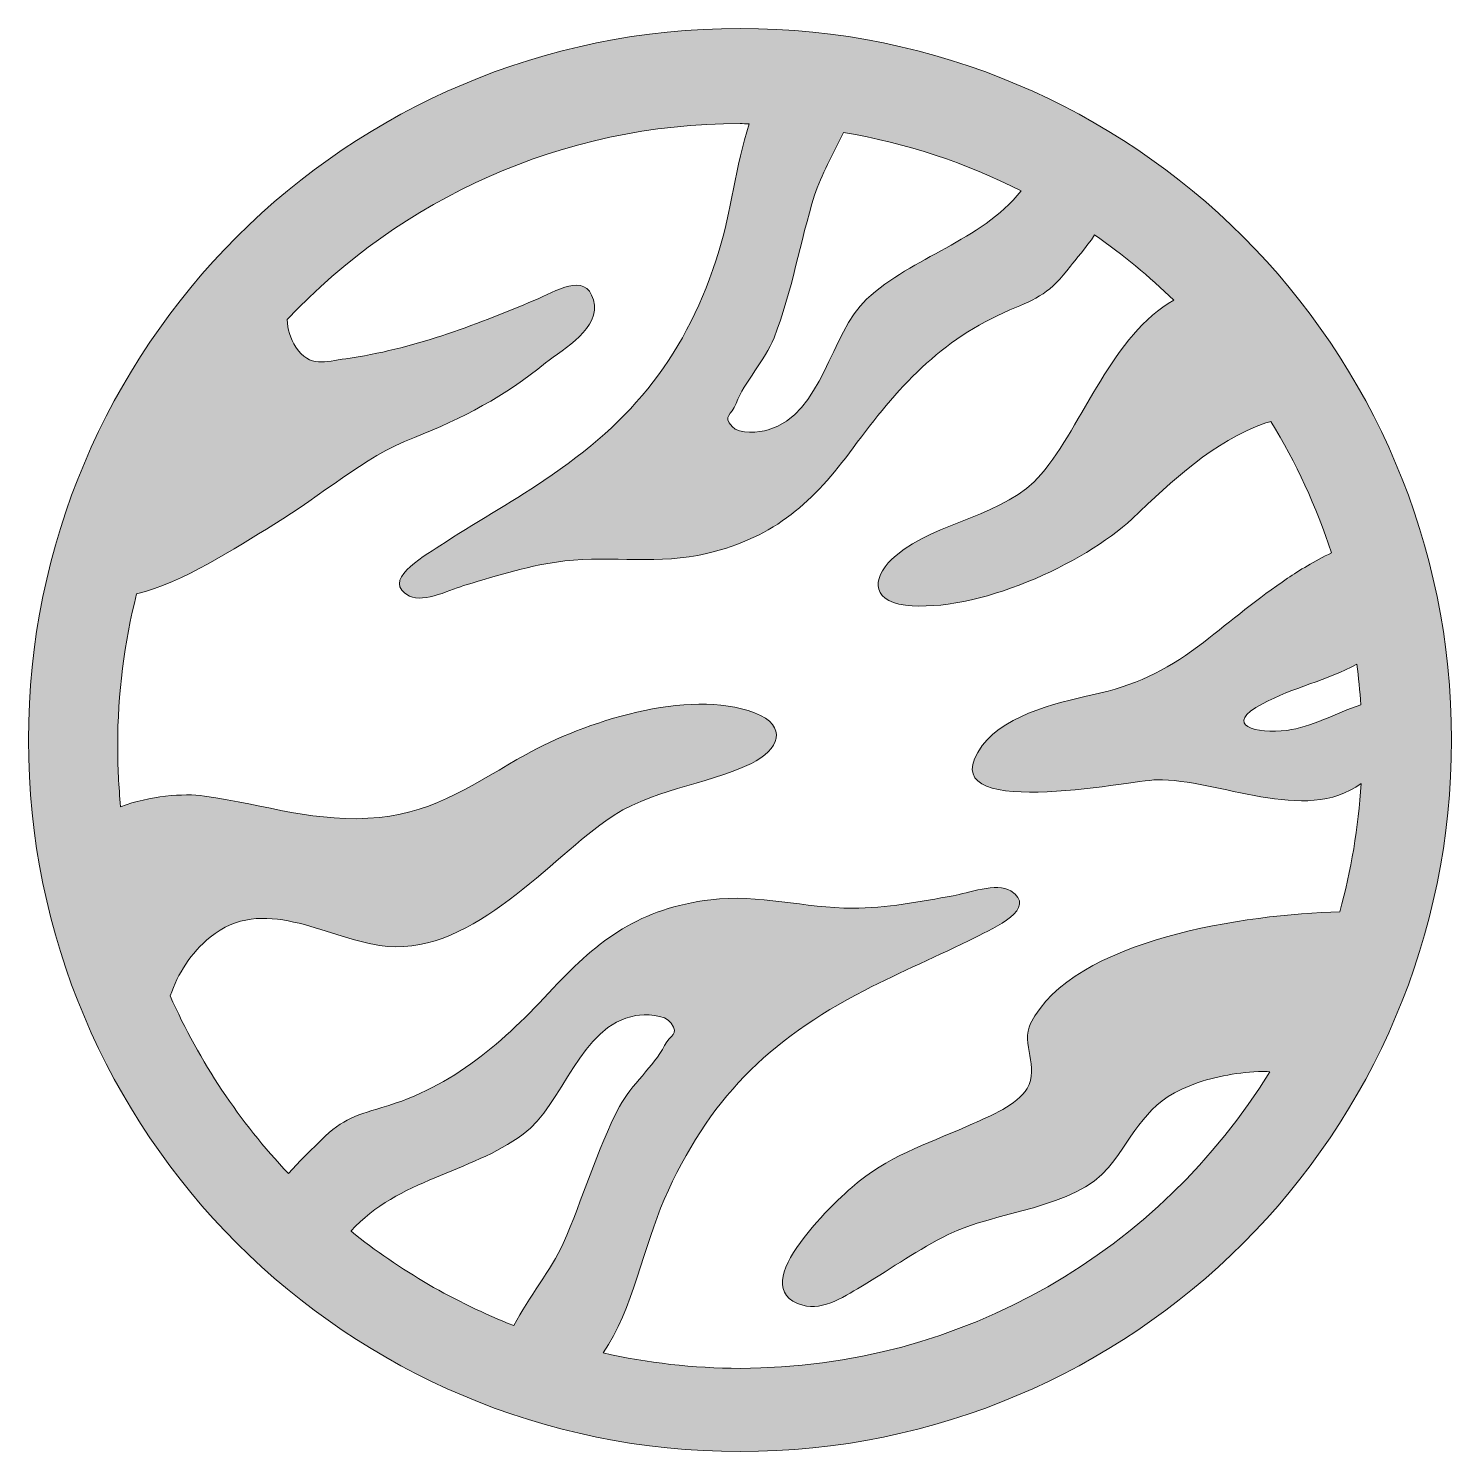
# Model space of a CAD drawing. Header units: inches. Extents: x 0 to 102, y 0 to 102.
import ezdxf

# ---------------------------------------------------------------- set-up
doc = ezdxf.new("R2010")
doc.units = ezdxf.units.IN
doc.header["$MEASUREMENT"] = 0
doc.layers.add('Layer 1', color=7, linetype='Continuous')

msp = doc.modelspace()

# ---------------------------------------------------------------- hatches: boundary and pattern name
at = {"layer": 'Layer 1'}
h = msp.add_hatch(color=73, dxfattribs=at)
h.dxf.hatch_style = 2
edge = h.paths.add_edge_path()
edge.add_spline(control_points=[(50.8, 101.6), (22.74, 101.6), (0, 78.86), (0, 50.8), (0, 22.74), (22.74, 0), (50.8, 0), (78.86, 0), (101.6, 22.74), (101.6, 50.8), (101.6, 78.86), (78.86, 101.6), (50.8, 101.6)], knot_values=[0, 0, 0, 0, 1, 1, 1, 2, 2, 2, 3, 3, 3, 4, 4, 4, 4], degree=3, periodic=1)
edge = h.paths.add_edge_path()
edge.add_spline(control_points=[(95.12, 53.32), (93.35, 52.71), (91.55, 51.71), (89.85, 51.49), (87.68, 51.21), (85.17, 51.84), (88.11, 53.39), (90.26, 54.54), (92.74, 55.07), (94.84, 56.22), (94.96, 55.26), (95.06, 54.3), (95.12, 53.32)], knot_values=[0, 0, 0, 0, 1, 1, 1, 2, 2, 2, 3, 3, 3, 4, 4, 4, 4], degree=3, periodic=1)
edge = h.paths.add_edge_path()
edge.add_spline(control_points=[(56.13, 89.69), (56.59, 91.13), (57.45, 92.64), (58.2, 94.18), (62.69, 93.42), (66.94, 91.99), (70.87, 90), (67.91, 86.35), (63.18, 85.35), (59.84, 82.27), (57.21, 79.84), (56.72, 74.07), (52.81, 72.94), (52.21, 72.77), (50.73, 72.6), (50.24, 73.18), (49.54, 74.02), (50.19, 73.92), (50.53, 74.83), (51.11, 76.4), (52.58, 77.87), (53.23, 79.52), (54.53, 82.82), (55.08, 86.39), (56.13, 89.69)], knot_values=[0, 0, 0, 0, 1, 1, 1, 2, 2, 2, 3, 3, 3, 4, 4, 4, 5, 5, 5, 6, 6, 6, 7, 7, 7, 8, 8, 8, 8], degree=3, periodic=1)
edge = h.paths.add_edge_path()
edge.add_spline(control_points=[(34.65, 8.99), (30.43, 10.65), (26.51, 12.93), (23.03, 15.73), (23.03, 15.73), (23.04, 15.74), (23.04, 15.75), (26.4, 19.47), (31.49, 19.84), (35.32, 22.65), (38.21, 24.76), (39.34, 30.44), (43.36, 31.12), (43.97, 31.23), (45.47, 31.23), (45.88, 30.59), (46.48, 29.68), (45.85, 29.85), (45.41, 28.98), (44.65, 27.49), (43.03, 26.2), (42.2, 24.63), (40.54, 21.5), (39.59, 18.01), (38.17, 14.85), (37.33, 12.96), (35.72, 11.03), (34.65, 8.99)], knot_values=[0, 0, 0, 0, 1, 1, 1, 2, 2, 2, 3, 3, 3, 4, 4, 4, 5, 5, 5, 6, 6, 6, 7, 7, 7, 8, 8, 8, 9, 9, 9, 9], degree=3, periodic=1)
edge = h.paths.add_edge_path()
edge.add_spline(control_points=[(50.8, 5.94), (47.45, 5.94), (44.18, 6.33), (41.04, 7.04), (43.13, 10.12), (43.97, 14.76), (45.39, 17.99), (48.52, 25.13), (52.8, 29.36), (59.68, 32.92), (62.29, 34.27), (65, 35.4), (67.59, 36.71), (68.96, 37.4), (72.1, 38.75), (70.13, 40.03), (69.15, 40.66), (67.01, 39.85), (66.03, 39.68), (63.68, 39.27), (61.24, 38.78), (58.84, 38.79), (55.45, 38.79), (52.11, 39.82), (48.71, 39.4), (43.65, 38.77), (40.73, 36.58), (37.47, 33.08), (33.89, 29.24), (30.4, 26.06), (25.24, 24.56), (23.17, 23.95), (22.26, 23.67), (20.59, 21.93), (20.21, 21.53), (19.28, 20.7), (18.57, 19.84), (15.07, 23.53), (12.2, 27.82), (10.12, 32.53), (10.68, 34.13), (11.57, 35.58), (12.97, 36.72), (16.74, 39.78), (21.07, 36.75), (25.07, 36.13), (31.31, 35.16), (36.75, 41.82), (41.21, 45.03), (44.44, 47.36), (48.17, 47.47), (51.61, 49.13), (53.57, 50.08), (54.3, 51.79), (51.83, 52.74), (47.12, 54.54), (39.59, 52.05), (35.53, 49.77), (32, 47.79), (29.08, 45.66), (25.07, 45.27), (20.55, 44.83), (16.98, 46.17), (12.56, 46.8), (11.07, 47.01), (8.65, 46.81), (6.58, 46.04), (6.44, 47.47), (6.37, 48.91), (6.37, 50.38), (6.37, 54.12), (6.84, 57.76), (7.72, 61.23), (11.09, 62.04), (14.71, 64.49), (17.52, 66.19), (20.97, 68.26), (23.78, 70.93), (27.55, 72.4), (30.97, 73.74), (34, 75.34), (36.92, 77.72), (38.25, 78.79), (40.9, 80.16), (40.33, 82.23), (39.78, 84.25), (37.62, 82.82), (36.15, 82.2), (31.66, 80.32), (27.44, 78.71), (22.66, 78.02), (21.18, 77.81), (20.09, 77.36), (19.1, 78.84), (18.67, 79.48), (18.51, 80.14), (18.47, 80.81), (26.58, 89.42), (38.07, 94.81), (50.8, 94.81), (51.02, 94.81), (51.23, 94.79), (51.45, 94.79), (50.51, 91.83), (50.13, 88.39), (49.32, 85.76), (47, 78.31), (43.23, 73.63), (36.79, 69.32), (34.35, 67.68), (31.78, 66.25), (29.36, 64.66), (28.08, 63.82), (25.11, 62.12), (27.21, 61.08), (28.25, 60.56), (30.28, 61.6), (31.24, 61.88), (33.54, 62.55), (35.9, 63.31), (38.29, 63.58), (41.65, 63.96), (45.09, 63.31), (48.42, 64.11), (53.38, 65.31), (56.03, 67.81), (58.88, 71.66), (62, 75.88), (65.11, 79.43), (70.07, 81.5), (72.07, 82.33), (72.93, 82.72), (74.4, 84.64), (74.72, 85.06), (75.51, 85.95), (76.12, 86.86), (78.13, 85.46), (80.02, 83.9), (81.77, 82.19), (77.44, 79.83), (75.28, 73.3), (72.31, 69.78), (69.74, 66.74), (64.87, 66.43), (61.94, 63.98), (60.27, 62.59), (59.98, 60.75), (62.61, 60.43), (67.61, 59.83), (75.4, 63.39), (78.79, 66.59), (81.73, 69.37), (84.55, 72.09), (88.34, 73.44), (88.47, 73.48), (88.59, 73.51), (88.71, 73.53), (90.5, 70.61), (91.95, 67.47), (93.03, 64.16), (91.84, 63.59), (90.69, 62.89), (89.9, 62.35), (87.79, 60.92), (85.89, 59.33), (83.89, 57.77), (81.61, 55.99), (79.35, 54.82), (76.57, 54.17), (73.91, 53.55), (69.83, 52.75), (68.1, 50.4), (64.01, 44.85), (78.69, 47.92), (80.56, 47.96), (84.92, 48.03), (91.17, 44.74), (95.14, 47.69), (94.95, 44.54), (94.43, 41.48), (93.62, 38.54), (87.01, 38.36), (74.57, 36.59), (71.55, 30.56), (70.83, 29.12), (72.21, 27.43), (71.3, 25.93), (70.56, 24.72), (68.67, 23.96), (67.45, 23.41), (64.62, 22.13), (61.77, 21.27), (59.31, 19.3), (57.93, 18.2), (50.83, 11.71), (55.28, 10.44), (56.73, 10.02), (58.45, 11.17), (59.67, 11.91), (61.67, 13.13), (63.55, 14.43), (65.66, 15.49), (68.96, 17.15), (74.77, 17.35), (77.12, 20.29), (79.13, 22.8), (79.73, 24.88), (82.91, 26.12), (84.49, 26.74), (86.11, 27.04), (87.81, 27.13), (88.08, 27.15), (88.36, 27.13), (88.63, 27.11), (80.8, 14.42), (66.77, 5.94), (50.8, 5.94)], knot_values=[0, 0, 0, 0, 1, 1, 1, 2, 2, 2, 3, 3, 3, 4, 4, 4, 5, 5, 5, 6, 6, 6, 7, 7, 7, 8, 8, 8, 9, 9, 9, 10, 10, 10, 11, 11, 11, 12, 12, 12, 13, 13, 13, 14, 14, 14, 15, 15, 15, 16, 16, 16, 17, 17, 17, 18, 18, 18, 19, 19, 19, 20, 20, 20, 21, 21, 21, 22, 22, 22, 23, 23, 23, 24, 24, 24, 25, 25, 25, 26, 26, 26, 27, 27, 27, 28, 28, 28, 29, 29, 29, 30, 30, 30, 31, 31, 31, 32, 32, 32, 33, 33, 33, 34, 34, 34, 35, 35, 35, 36, 36, 36, 37, 37, 37, 38, 38, 38, 39, 39, 39, 40, 40, 40, 41, 41, 41, 42, 42, 42, 43, 43, 43, 44, 44, 44, 45, 45, 45, 46, 46, 46, 47, 47, 47, 48, 48, 48, 49, 49, 49, 50, 50, 50, 51, 51, 51, 52, 52, 52, 53, 53, 53, 54, 54, 54, 55, 55, 55, 56, 56, 56, 57, 57, 57, 58, 58, 58, 59, 59, 59, 60, 60, 60, 61, 61, 61, 62, 62, 62, 63, 63, 63, 64, 64, 64, 65, 65, 65, 66, 66, 66, 67, 67, 67, 68, 68, 68, 69, 69, 69, 70, 70, 70, 71, 71, 71, 72, 72, 72, 72], degree=3, periodic=1)

# ---------------------------------------------------------------- linework, layer by layer
at = {"layer": 'Layer 1', "lineweight": 0}
for points, knots in [([(50.8, 101.6), (22.74, 101.6), (0, 78.86), (0, 50.8), (0, 22.74), (22.74, 0), (50.8, 0), (78.86, 0), (101.6, 22.74), (101.6, 50.8), (101.6, 78.86), (78.86, 101.6), (50.8, 101.6)], [0, 0, 0, 0, 1, 1, 1, 2, 2, 2, 3, 3, 3, 4, 4, 4, 4]), ([(50.8, 5.94), (47.45, 5.94), (44.18, 6.33), (41.04, 7.04), (43.13, 10.12), (43.97, 14.76), (45.39, 17.99), (48.52, 25.13), (52.8, 29.36), (59.68, 32.92), (62.29, 34.27), (65, 35.4), (67.59, 36.71), (68.96, 37.4), (72.1, 38.75), (70.13, 40.03), (69.15, 40.66), (67.01, 39.85), (66.03, 39.68), (63.68, 39.27), (61.24, 38.78), (58.84, 38.79), (55.45, 38.79), (52.11, 39.82), (48.71, 39.4), (43.65, 38.77), (40.73, 36.58), (37.47, 33.08), (33.89, 29.24), (30.4, 26.06), (25.24, 24.56), (23.17, 23.95), (22.26, 23.67), (20.59, 21.93), (20.21, 21.53), (19.28, 20.7), (18.57, 19.84), (15.07, 23.53), (12.2, 27.82), (10.12, 32.53), (10.68, 34.13), (11.57, 35.58), (12.97, 36.72), (16.74, 39.78), (21.07, 36.75), (25.07, 36.13), (31.31, 35.16), (36.75, 41.82), (41.21, 45.03), (44.44, 47.36), (48.17, 47.47), (51.61, 49.13), (53.57, 50.08), (54.3, 51.79), (51.83, 52.74), (47.12, 54.54), (39.59, 52.05), (35.53, 49.77), (32, 47.79), (29.08, 45.66), (25.07, 45.27), (20.55, 44.83), (16.98, 46.17), (12.56, 46.8), (11.07, 47.01), (8.65, 46.81), (6.58, 46.04), (6.44, 47.47), (6.37, 48.91), (6.37, 50.38), (6.37, 54.12), (6.84, 57.76), (7.72, 61.23), (11.09, 62.04), (14.71, 64.49), (17.52, 66.19), (20.97, 68.26), (23.78, 70.93), (27.55, 72.4), (30.97, 73.74), (34, 75.34), (36.92, 77.72), (38.25, 78.79), (40.9, 80.16), (40.33, 82.23), (39.78, 84.25), (37.62, 82.82), (36.15, 82.2), (31.66, 80.32), (27.44, 78.71), (22.66, 78.02), (21.18, 77.81), (20.09, 77.36), (19.1, 78.84), (18.67, 79.48), (18.51, 80.14), (18.47, 80.81), (26.58, 89.42), (38.07, 94.81), (50.8, 94.81), (51.02, 94.81), (51.23, 94.79), (51.45, 94.79), (50.51, 91.83), (50.13, 88.39), (49.32, 85.76), (47, 78.31), (43.23, 73.63), (36.79, 69.32), (34.35, 67.68), (31.78, 66.25), (29.36, 64.66), (28.08, 63.82), (25.11, 62.12), (27.21, 61.08), (28.25, 60.56), (30.28, 61.6), (31.24, 61.88), (33.54, 62.55), (35.9, 63.31), (38.29, 63.58), (41.65, 63.96), (45.09, 63.31), (48.42, 64.11), (53.38, 65.31), (56.03, 67.81), (58.88, 71.66), (62, 75.88), (65.11, 79.43), (70.07, 81.5), (72.07, 82.33), (72.93, 82.72), (74.4, 84.64), (74.72, 85.06), (75.51, 85.95), (76.12, 86.86), (78.13, 85.46), (80.02, 83.9), (81.77, 82.19), (77.44, 79.83), (75.28, 73.3), (72.31, 69.78), (69.74, 66.74), (64.87, 66.43), (61.94, 63.98), (60.27, 62.59), (59.98, 60.75), (62.61, 60.43), (67.61, 59.83), (75.4, 63.39), (78.79, 66.59), (81.73, 69.37), (84.55, 72.09), (88.34, 73.44), (88.47, 73.48), (88.59, 73.51), (88.71, 73.53), (90.5, 70.61), (91.95, 67.47), (93.03, 64.16), (91.84, 63.59), (90.69, 62.89), (89.9, 62.35), (87.79, 60.92), (85.89, 59.33), (83.89, 57.77), (81.61, 55.99), (79.35, 54.82), (76.57, 54.17), (73.91, 53.55), (69.83, 52.75), (68.1, 50.4), (64.01, 44.85), (78.69, 47.92), (80.56, 47.96), (84.92, 48.03), (91.17, 44.74), (95.14, 47.69), (94.95, 44.54), (94.43, 41.48), (93.62, 38.54), (87.01, 38.36), (74.57, 36.59), (71.55, 30.56), (70.83, 29.12), (72.21, 27.43), (71.3, 25.93), (70.56, 24.72), (68.67, 23.96), (67.45, 23.41), (64.62, 22.13), (61.77, 21.27), (59.31, 19.3), (57.93, 18.2), (50.83, 11.71), (55.28, 10.44), (56.73, 10.02), (58.45, 11.17), (59.67, 11.91), (61.67, 13.13), (63.55, 14.43), (65.66, 15.49), (68.96, 17.15), (74.77, 17.35), (77.12, 20.29), (79.13, 22.8), (79.73, 24.88), (82.91, 26.12), (84.49, 26.74), (86.11, 27.04), (87.81, 27.13), (88.08, 27.15), (88.36, 27.13), (88.63, 27.11), (80.8, 14.42), (66.77, 5.94), (50.8, 5.94)], [0, 0, 0, 0, 1, 1, 1, 2, 2, 2, 3, 3, 3, 4, 4, 4, 5, 5, 5, 6, 6, 6, 7, 7, 7, 8, 8, 8, 9, 9, 9, 10, 10, 10, 11, 11, 11, 12, 12, 12, 13, 13, 13, 14, 14, 14, 15, 15, 15, 16, 16, 16, 17, 17, 17, 18, 18, 18, 19, 19, 19, 20, 20, 20, 21, 21, 21, 22, 22, 22, 23, 23, 23, 24, 24, 24, 25, 25, 25, 26, 26, 26, 27, 27, 27, 28, 28, 28, 29, 29, 29, 30, 30, 30, 31, 31, 31, 32, 32, 32, 33, 33, 33, 34, 34, 34, 35, 35, 35, 36, 36, 36, 37, 37, 37, 38, 38, 38, 39, 39, 39, 40, 40, 40, 41, 41, 41, 42, 42, 42, 43, 43, 43, 44, 44, 44, 45, 45, 45, 46, 46, 46, 47, 47, 47, 48, 48, 48, 49, 49, 49, 50, 50, 50, 51, 51, 51, 52, 52, 52, 53, 53, 53, 54, 54, 54, 55, 55, 55, 56, 56, 56, 57, 57, 57, 58, 58, 58, 59, 59, 59, 60, 60, 60, 61, 61, 61, 62, 62, 62, 63, 63, 63, 64, 64, 64, 65, 65, 65, 66, 66, 66, 67, 67, 67, 68, 68, 68, 69, 69, 69, 70, 70, 70, 71, 71, 71, 72, 72, 72, 72]), ([(56.13, 89.69), (56.59, 91.13), (57.45, 92.64), (58.2, 94.18), (62.69, 93.42), (66.94, 91.99), (70.87, 90), (67.91, 86.35), (63.18, 85.35), (59.84, 82.27), (57.21, 79.84), (56.72, 74.07), (52.81, 72.94), (52.21, 72.77), (50.73, 72.6), (50.24, 73.18), (49.54, 74.02), (50.19, 73.92), (50.53, 74.83), (51.11, 76.4), (52.58, 77.87), (53.23, 79.52), (54.53, 82.82), (55.08, 86.39), (56.13, 89.69)], [0, 0, 0, 0, 1, 1, 1, 2, 2, 2, 3, 3, 3, 4, 4, 4, 5, 5, 5, 6, 6, 6, 7, 7, 7, 8, 8, 8, 8]), ([(95.12, 53.32), (93.35, 52.71), (91.55, 51.71), (89.85, 51.49), (87.68, 51.21), (85.17, 51.84), (88.11, 53.39), (90.26, 54.54), (92.74, 55.07), (94.84, 56.22), (94.96, 55.26), (95.06, 54.3), (95.12, 53.32)], [0, 0, 0, 0, 1, 1, 1, 2, 2, 2, 3, 3, 3, 4, 4, 4, 4]), ([(34.65, 8.99), (30.43, 10.65), (26.51, 12.93), (23.03, 15.73), (23.03, 15.73), (23.04, 15.74), (23.04, 15.75), (26.4, 19.47), (31.49, 19.84), (35.32, 22.65), (38.21, 24.76), (39.34, 30.44), (43.36, 31.12), (43.97, 31.23), (45.47, 31.23), (45.88, 30.59), (46.48, 29.68), (45.85, 29.85), (45.41, 28.98), (44.65, 27.49), (43.03, 26.2), (42.2, 24.63), (40.54, 21.5), (39.59, 18.01), (38.17, 14.85), (37.33, 12.96), (35.72, 11.03), (34.65, 8.99)], [0, 0, 0, 0, 1, 1, 1, 2, 2, 2, 3, 3, 3, 4, 4, 4, 5, 5, 5, 6, 6, 6, 7, 7, 7, 8, 8, 8, 9, 9, 9, 9])]:
    msp.add_open_spline(points, degree=3, knots=knots, dxfattribs=at)

doc.saveas('drawing.dxf')
